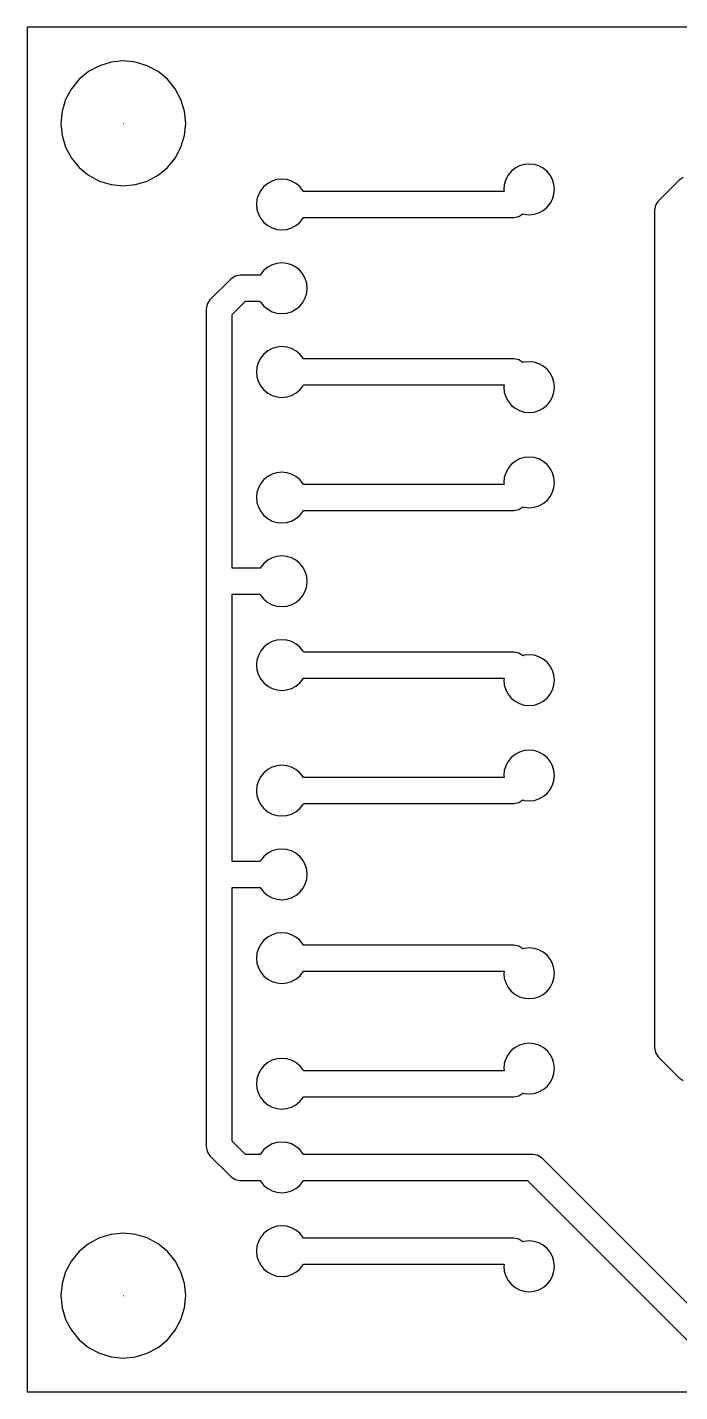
# Model space of a CAD drawing. Extents: x 2 to 116, y 2 to 85.
# Drawn here: x 1.8 to 41.4, y 1.8 to 84.6 of the extents above; entities that cross this region are included whole.
import ezdxf

# ---------------------------------------------------------------- set-up
doc = ezdxf.new("R2010")
doc.units = 0
doc.header["$LTSCALE"] = 0.000394
doc.header["$PDMODE"] = 35
doc.header["$PDSIZE"] = 0.000315
doc.layers.add('PLAN_1', color=7, linetype='CONTINUOUS')

msp = doc.modelspace()

# ---------------------------------------------------------------- linework, layer by layer
at = {"layer": 'PLAN_1', "color": 7}
for p, q in [((116.319992, 84.569992), (1.790001, 84.569992)), ((1.790001, 84.569992), (1.790001, 1.79)), ((6.170242, 82.240021), (5.515282, 81.889938)), ((6.88092, 82.455605), (6.170242, 82.240021)), ((7.620003, 82.528397), (6.88092, 82.455605)), ((8.359085, 82.455605), (7.620003, 82.528397)), ((9.069763, 82.240021), (8.359085, 82.455605)), ((9.724724, 81.889938), (9.069763, 82.240021)), ((4.9412, 81.4188), (4.470062, 80.844719)), ((5.515282, 81.889938), (4.9412, 81.4188)), ((10.298805, 81.4188), (9.724724, 81.889938)), ((10.769943, 80.844719), (10.298805, 81.4188)), ((4.470062, 80.844719), (4.11998, 80.189758)), ((11.120026, 80.189758), (10.769943, 80.844719)), ((3.904396, 79.47908), (3.831604, 78.739998)), ((4.11998, 80.189758), (3.904396, 79.47908)), ((11.335609, 79.47908), (11.120026, 80.189758)), ((11.408401, 78.739998), (11.335609, 79.47908)), ((3.831604, 78.739998), (3.904396, 78.000916)), ((11.335609, 78.000916), (11.408401, 78.739998)), ((3.904396, 78.000916), (4.11998, 77.290237)), ((11.120026, 77.290237), (11.335609, 78.000916)), ((4.11998, 77.290237), (4.470062, 76.635277)), ((10.769943, 76.635277), (11.120026, 77.290237)), ((4.470062, 76.635277), (4.9412, 76.061195)), ((10.298805, 76.061195), (10.769943, 76.635277)), ((31.661659, 76.158249), (31.395691, 76.016083)), ((31.950256, 76.245789), (31.661659, 76.158249)), ((32.250381, 76.275352), (31.950256, 76.245789)), ((32.550507, 76.245789), (32.250381, 76.275352)), ((32.839104, 76.158249), (32.550507, 76.245789)), ((33.105072, 76.016083), (32.839104, 76.158249)), ((4.9412, 76.061195), (5.515282, 75.590057)), ((5.515282, 75.590057), (6.170242, 75.239975)), ((9.069763, 75.239975), (9.724724, 75.590057)), ((9.724724, 75.590057), (10.298805, 76.061195)), ((17.241524, 75.355873), (16.941399, 75.326309)), ((17.541649, 75.326309), (17.241524, 75.355873)), ((30.971252, 75.591644), (30.829086, 75.325676)), ((31.162567, 75.824768), (30.971252, 75.591644)), ((31.395691, 76.016083), (31.162567, 75.824768)), ((33.338196, 75.824768), (33.105072, 76.016083)), ((33.52951, 75.591644), (33.338196, 75.824768)), ((33.671677, 75.325676), (33.52951, 75.591644)), ((41.608292, 75.46534), (41.352516, 75.294434)), ((6.170242, 75.239975), (6.88092, 75.024391)), ((6.88092, 75.024391), (7.620003, 74.951599)), ((7.620003, 74.951599), (8.359085, 75.024391)), ((8.359085, 75.024391), (9.069763, 75.239975)), ((15.962395, 74.672165), (15.820229, 74.406197)), ((16.153709, 74.905289), (15.962395, 74.672165)), ((16.386833, 75.096603), (16.153709, 74.905289)), ((16.652802, 75.23877), (16.386833, 75.096603)), ((16.941399, 75.326309), (16.652802, 75.23877)), ((17.830246, 75.23877), (17.541649, 75.326309)), ((18.096214, 75.096603), (17.830246, 75.23877)), ((18.329338, 74.905289), (18.096214, 75.096603)), ((18.520653, 74.672165), (18.329338, 74.905289)), ((18.556084, 74.605873), (18.520653, 74.672165)), ((30.724892, 74.605873), (18.556084, 74.605873)), ((30.741547, 75.037079), (30.711983, 74.736954)), ((30.711983, 74.736954), (30.724892, 74.605873)), ((30.829086, 75.325676), (30.741547, 75.037079)), ((33.759216, 75.037079), (33.671677, 75.325676)), ((33.78878, 74.736954), (33.759216, 75.037079)), ((33.759216, 74.436829), (33.78878, 74.736954)), ((41.352516, 75.294434), (40.08252, 74.024437)), ((15.732689, 74.117599), (15.703125, 73.817474)), ((15.703125, 73.817474), (15.732689, 73.517349)), ((15.820229, 74.406197), (15.732689, 74.117599)), ((33.338196, 73.649139), (33.52951, 73.882263)), ((33.52951, 73.882263), (33.671677, 74.148232)), ((33.671677, 74.148232), (33.759216, 74.436829)), ((39.911613, 73.768661), (39.851601, 73.466957)), ((40.08252, 74.024437), (39.911613, 73.768661)), ((15.732689, 73.517349), (15.820229, 73.228752)), ((15.820229, 73.228752), (15.962395, 72.962784)), ((15.962395, 72.962784), (16.153709, 72.72966)), ((18.329338, 72.72966), (18.520653, 72.962784)), ((18.520653, 72.962784), (18.556084, 73.029076)), ((18.556084, 73.029076), (31.330902, 73.029076)), ((31.330902, 73.029076), (31.632607, 73.089088)), ((31.632607, 73.089088), (31.874893, 73.250977)), ((31.874893, 73.250977), (31.950256, 73.228119)), ((31.950256, 73.228119), (32.250381, 73.198555)), ((32.250381, 73.198555), (32.550507, 73.228119)), ((32.550507, 73.228119), (32.839104, 73.315659)), ((32.839104, 73.315659), (33.105072, 73.457825)), ((33.105072, 73.457825), (33.338196, 73.649139)), ((39.851601, 73.466957), (39.851601, 56.956955)), ((16.153709, 72.72966), (16.386833, 72.538345)), ((16.386833, 72.538345), (16.652802, 72.396179)), ((16.652802, 72.396179), (16.941399, 72.30864)), ((16.941399, 72.30864), (17.241524, 72.279076)), ((17.241524, 72.279076), (17.541649, 72.30864)), ((17.541649, 72.30864), (17.830246, 72.396179)), ((17.830246, 72.396179), (18.096214, 72.538345)), ((18.096214, 72.538345), (18.329338, 72.72966)), ((15.962395, 69.592163), (15.926964, 69.525871)), ((16.153709, 69.825287), (15.962395, 69.592163)), ((16.386833, 70.016602), (16.153709, 69.825287)), ((16.652802, 70.158768), (16.386833, 70.016602)), ((16.941399, 70.246307), (16.652802, 70.158768)), ((17.241524, 70.275871), (16.941399, 70.246307)), ((17.541649, 70.246307), (17.241524, 70.275871)), ((17.830246, 70.158768), (17.541649, 70.246307)), ((18.096214, 70.016602), (17.830246, 70.158768)), ((18.329338, 69.825287), (18.096214, 70.016602)), ((18.520653, 69.592163), (18.329338, 69.825287)), ((18.662819, 69.326195), (18.520653, 69.592163)), ((14.144043, 69.294952), (12.874039, 68.024956)), ((14.399818, 69.465858), (14.144043, 69.294952)), ((14.701523, 69.525871), (14.399818, 69.465858)), ((15.926964, 69.525871), (14.701523, 69.525871)), ((18.750359, 69.037598), (18.662819, 69.326195)), ((18.779922, 68.737473), (18.750359, 69.037598)), ((18.750359, 68.437347), (18.779922, 68.737473)), ((12.874039, 68.024956), (12.703133, 67.769188)), ((14.219917, 67.140915), (15.028084, 67.949074)), ((15.028084, 67.949074), (15.926964, 67.949074)), ((15.926964, 67.949074), (15.962395, 67.882782)), ((15.962395, 67.882782), (16.153709, 67.649658)), ((18.329338, 67.649658), (18.520653, 67.882782)), ((18.520653, 67.882782), (18.662819, 68.14875)), ((18.662819, 68.14875), (18.750359, 68.437347)), ((12.703133, 67.769188), (12.64312, 67.467476)), ((12.64312, 67.467476), (12.64312, 50.957478)), ((14.219917, 51.745876), (14.219917, 67.140915)), ((16.153709, 67.649658), (16.386833, 67.458344)), ((16.386833, 67.458344), (16.652802, 67.316177)), ((16.652802, 67.316177), (16.941399, 67.228638)), ((16.941399, 67.228638), (17.241524, 67.199074)), ((17.241524, 67.199074), (17.541649, 67.228638)), ((17.541649, 67.228638), (17.830246, 67.316177)), ((17.830246, 67.316177), (18.096214, 67.458344)), ((18.096214, 67.458344), (18.329338, 67.649658)), ((16.153709, 64.745285), (15.962395, 64.512161)), ((16.386833, 64.936607), (16.153709, 64.745285)), ((16.652802, 65.078766), (16.386833, 64.936607)), ((16.941399, 65.166313), (16.652802, 65.078766)), ((17.241524, 65.195869), (16.941399, 65.166313)), ((17.541649, 65.166313), (17.241524, 65.195869)), ((17.830246, 65.078766), (17.541649, 65.166313)), ((18.096214, 64.936607), (17.830246, 65.078766)), ((18.329338, 64.745285), (18.096214, 64.936607)), ((18.520653, 64.512161), (18.329338, 64.745285)), ((15.732689, 63.9576), (15.703125, 63.657475)), ((15.820229, 64.246193), (15.732689, 63.9576)), ((15.962395, 64.512161), (15.820229, 64.246193)), ((18.556084, 64.445869), (18.520653, 64.512161)), ((31.330902, 64.445869), (18.556084, 64.445869)), ((31.632607, 64.385857), (31.330902, 64.445869)), ((31.874893, 64.223969), (31.632607, 64.385857)), ((31.950256, 64.246834), (31.874893, 64.223969)), ((32.250381, 64.27639), (31.950256, 64.246834)), ((32.550507, 64.246834), (32.250381, 64.27639)), ((32.839104, 64.159286), (32.550507, 64.246834)), ((33.105072, 64.017128), (32.839104, 64.159286)), ((33.338196, 63.825806), (33.105072, 64.017128)), ((33.52951, 63.592682), (33.338196, 63.825806)), ((15.703125, 63.657475), (15.732689, 63.357349)), ((15.732689, 63.357349), (15.820229, 63.068756)), ((15.820229, 63.068756), (15.962395, 62.802788)), ((33.671677, 63.326714), (33.52951, 63.592682)), ((33.759216, 63.03812), (33.671677, 63.326714)), ((33.78878, 62.737995), (33.759216, 63.03812)), ((15.962395, 62.802788), (16.153709, 62.569664)), ((16.153709, 62.569664), (16.386833, 62.378345)), ((16.386833, 62.378345), (16.652802, 62.236179)), ((16.652802, 62.236179), (16.941399, 62.148636)), ((16.941399, 62.148636), (17.241524, 62.119076)), ((17.241524, 62.119076), (17.541649, 62.148636)), ((17.541649, 62.148636), (17.830246, 62.236179)), ((17.830246, 62.236179), (18.096214, 62.378345)), ((18.096214, 62.378345), (18.329338, 62.569664)), ((18.329338, 62.569664), (18.520653, 62.802788)), ((18.520653, 62.802788), (18.556084, 62.869076)), ((18.556084, 62.869076), (30.724892, 62.869076)), ((30.724892, 62.869076), (30.711983, 62.737995)), ((30.711983, 62.737995), (30.741547, 62.43787)), ((30.741547, 62.43787), (30.829086, 62.149277)), ((30.829086, 62.149277), (30.971252, 61.883308)), ((33.52951, 61.883308), (33.671677, 62.149277)), ((33.671677, 62.149277), (33.759216, 62.43787)), ((33.759216, 62.43787), (33.78878, 62.737995)), ((30.971252, 61.883308), (31.162567, 61.650185)), ((31.162567, 61.650185), (31.395691, 61.458866)), ((31.395691, 61.458866), (31.661659, 61.3167)), ((31.661659, 61.3167), (31.950256, 61.229156)), ((32.550507, 61.229156), (32.839104, 61.3167)), ((32.839104, 61.3167), (33.105072, 61.458866)), ((33.105072, 61.458866), (33.338196, 61.650185)), ((33.338196, 61.650185), (33.52951, 61.883308)), ((31.950256, 61.229156), (32.250381, 61.199596)), ((32.250381, 61.199596), (32.550507, 61.229156)), ((31.162567, 58.044765), (30.971252, 57.811642)), ((31.395691, 58.236084), (31.162567, 58.044765)), ((31.661659, 58.37825), (31.395691, 58.236084)), ((31.950256, 58.465794), (31.661659, 58.37825)), ((32.250381, 58.495354), (31.950256, 58.465794)), ((32.550507, 58.465794), (32.250381, 58.495354)), ((32.839104, 58.37825), (32.550507, 58.465794)), ((33.105072, 58.236084), (32.839104, 58.37825)), ((33.338196, 58.044765), (33.105072, 58.236084)), ((33.52951, 57.811642), (33.338196, 58.044765)), ((16.153709, 57.125286), (15.962395, 56.892162)), ((16.386833, 57.316605), (16.153709, 57.125286)), ((16.652802, 57.458771), (16.386833, 57.316605)), ((16.941399, 57.546314), (16.652802, 57.458771)), ((17.241524, 57.575874), (16.941399, 57.546314)), ((17.541649, 57.546314), (17.241524, 57.575874)), ((17.830246, 57.458771), (17.541649, 57.546314)), ((18.096214, 57.316605), (17.830246, 57.458771)), ((18.329338, 57.125286), (18.096214, 57.316605)), ((18.520653, 56.892162), (18.329338, 57.125286)), ((30.741547, 57.25708), (30.711983, 56.956955)), ((30.829086, 57.545673), (30.741547, 57.25708)), ((30.971252, 57.811642), (30.829086, 57.545673)), ((33.671677, 57.545673), (33.52951, 57.811642)), ((33.759216, 57.25708), (33.671677, 57.545673)), ((33.78878, 56.956955), (33.759216, 57.25708)), ((15.732689, 56.337601), (15.703125, 56.037476)), ((15.820229, 56.626194), (15.732689, 56.337601)), ((15.962395, 56.892162), (15.820229, 56.626194)), ((18.556084, 56.825874), (18.520653, 56.892162)), ((30.724892, 56.825874), (18.556084, 56.825874)), ((30.711983, 56.956955), (30.724892, 56.825874)), ((33.52951, 56.102268), (33.671677, 56.368237)), ((33.671677, 56.368237), (33.759216, 56.65683)), ((33.759216, 56.65683), (33.78878, 56.956955)), ((39.851601, 56.956955), (39.851601, 56.649616)), ((39.851601, 56.649616), (39.851601, 40.622219)), ((15.703125, 56.037476), (15.732689, 55.73735)), ((15.732689, 55.73735), (15.820229, 55.448757)), ((31.632607, 55.30909), (31.874886, 55.470978)), ((31.874886, 55.470978), (31.950256, 55.448116)), ((32.550507, 55.448116), (32.839104, 55.53566)), ((32.839104, 55.53566), (33.105072, 55.677826)), ((33.105072, 55.677826), (33.338196, 55.869144)), ((33.338196, 55.869144), (33.52951, 56.102268)), ((15.820229, 55.448757), (15.962395, 55.182789)), ((15.962395, 55.182789), (16.153709, 54.949665)), ((16.153709, 54.949665), (16.386833, 54.758347)), ((16.386833, 54.758347), (16.652802, 54.61618)), ((17.830246, 54.61618), (18.096214, 54.758347)), ((18.096214, 54.758347), (18.329338, 54.949665)), ((18.329338, 54.949665), (18.520653, 55.182789)), ((18.520653, 55.182789), (18.556084, 55.249077)), ((18.556084, 55.249077), (31.330902, 55.249077)), ((31.330902, 55.249077), (31.632607, 55.30909)), ((31.950256, 55.448116), (32.250381, 55.418556)), ((32.250381, 55.418556), (32.550507, 55.448116)), ((16.652802, 54.61618), (16.941399, 54.528637)), ((16.941399, 54.528637), (17.241524, 54.499077)), ((17.241524, 54.499077), (17.541649, 54.528637)), ((17.541649, 54.528637), (17.830246, 54.61618)), ((16.386833, 52.236607), (16.153709, 52.045288)), ((16.652802, 52.378773), (16.386833, 52.236607)), ((16.941399, 52.466316), (16.652802, 52.378773)), ((17.241524, 52.495876), (16.941399, 52.466316)), ((17.541649, 52.466316), (17.241524, 52.495876)), ((17.830246, 52.378773), (17.541649, 52.466316)), ((18.096214, 52.236607), (17.830246, 52.378773)), ((18.329338, 52.045288), (18.096214, 52.236607)), ((15.926964, 51.745876), (14.219917, 51.745876)), ((15.962395, 51.812164), (15.926964, 51.745876)), ((16.153709, 52.045288), (15.962395, 51.812164)), ((18.520653, 51.812164), (18.329338, 52.045288)), ((18.662819, 51.546196), (18.520653, 51.812164)), ((18.750359, 51.257603), (18.662819, 51.546196)), ((12.64312, 50.957478), (12.64312, 33.131756)), ((18.662819, 50.368759), (18.750359, 50.657352)), ((18.779922, 50.957478), (18.750359, 51.257603)), ((18.750359, 50.657352), (18.779922, 50.957478)), ((14.219917, 33.965878), (14.219917, 50.169079)), ((14.219917, 50.169079), (15.926964, 50.169079)), ((15.926964, 50.169079), (15.962395, 50.102791)), ((15.962395, 50.102791), (16.153709, 49.869667)), ((16.153709, 49.869667), (16.386833, 49.678349)), ((16.386833, 49.678349), (16.652802, 49.536182)), ((17.830246, 49.536182), (18.096214, 49.678349)), ((18.096214, 49.678349), (18.329338, 49.869667)), ((18.329338, 49.869667), (18.520653, 50.102791)), ((18.520653, 50.102791), (18.662819, 50.368759)), ((16.652802, 49.536182), (16.941399, 49.448639)), ((16.941399, 49.448639), (17.241524, 49.419079)), ((17.241524, 49.419079), (17.541649, 49.448639)), ((17.541649, 49.448639), (17.830246, 49.536182)), ((16.652802, 47.298771), (16.386833, 47.156605)), ((16.941399, 47.386314), (16.652802, 47.298771)), ((17.241524, 47.415874), (16.941399, 47.386314)), ((17.541649, 47.386314), (17.241524, 47.415874)), ((17.830246, 47.298771), (17.541649, 47.386314)), ((18.096214, 47.156605), (17.830246, 47.298771)), ((15.820229, 46.466194), (15.732689, 46.177601)), ((15.962395, 46.732162), (15.820229, 46.466194)), ((16.153709, 46.965286), (15.962395, 46.732162)), ((16.386833, 47.156605), (16.153709, 46.965286)), ((18.329338, 46.965286), (18.096214, 47.156605)), ((18.520653, 46.732162), (18.329338, 46.965286)), ((18.556084, 46.665874), (18.520653, 46.732162)), ((31.330902, 46.665874), (18.556084, 46.665874)), ((31.632607, 46.605862), (31.330902, 46.665874)), ((31.874886, 46.443974), (31.632607, 46.605862)), ((31.950256, 46.466835), (31.874886, 46.443974)), ((32.250381, 46.496395), (31.950256, 46.466835)), ((32.550507, 46.466835), (32.250381, 46.496395)), ((32.839104, 46.379292), (32.550507, 46.466835)), ((33.105072, 46.237125), (32.839104, 46.379292)), ((15.732689, 46.177601), (15.703125, 45.877476)), ((15.703125, 45.877476), (15.732689, 45.577351)), ((15.732689, 45.577351), (15.820229, 45.288757)), ((33.338196, 46.045807), (33.105072, 46.237125)), ((33.52951, 45.812683), (33.338196, 46.045807)), ((33.671677, 45.546715), (33.52951, 45.812683)), ((33.759216, 45.258121), (33.671677, 45.546715)), ((15.820229, 45.288757), (15.962395, 45.022789)), ((15.962395, 45.022789), (16.153709, 44.789665)), ((16.153709, 44.789665), (16.386833, 44.598347)), ((18.096214, 44.598347), (18.329338, 44.789665)), ((18.329338, 44.789665), (18.520653, 45.022789)), ((18.520653, 45.022789), (18.556084, 45.089077)), ((18.556084, 45.089077), (30.724892, 45.089077)), ((30.724892, 45.089077), (30.711983, 44.957996)), ((30.711983, 44.957996), (30.741547, 44.657871)), ((33.78878, 44.957996), (33.759216, 45.258121)), ((33.759216, 44.657871), (33.78878, 44.957996)), ((16.386833, 44.598347), (16.652802, 44.456181)), ((16.652802, 44.456181), (16.941399, 44.368637)), ((16.941399, 44.368637), (17.241524, 44.339077)), ((17.241524, 44.339077), (17.541649, 44.368637)), ((17.541649, 44.368637), (17.830246, 44.456181)), ((17.830246, 44.456181), (18.096214, 44.598347)), ((30.741547, 44.657871), (30.829086, 44.369278)), ((30.829086, 44.369278), (30.971252, 44.10331)), ((30.971252, 44.10331), (31.162567, 43.870186)), ((33.338196, 43.870186), (33.52951, 44.10331)), ((33.52951, 44.10331), (33.671677, 44.369278)), ((33.671677, 44.369278), (33.759216, 44.657871)), ((31.162567, 43.870186), (31.395691, 43.678867)), ((31.395691, 43.678867), (31.661659, 43.536701)), ((31.661659, 43.536701), (31.950256, 43.449158)), ((31.950256, 43.449158), (32.250381, 43.419598)), ((32.250381, 43.419598), (32.550507, 43.449158)), ((32.550507, 43.449158), (32.839104, 43.536701)), ((32.839104, 43.536701), (33.105072, 43.678867)), ((33.105072, 43.678867), (33.338196, 43.870186)), ((31.661659, 40.598251), (31.395691, 40.456085)), ((31.950256, 40.685795), (31.661659, 40.598251)), ((32.250381, 40.715355), (31.950256, 40.685795)), ((32.550507, 40.685795), (32.250381, 40.715355)), ((32.839104, 40.598251), (32.550507, 40.685795)), ((33.105072, 40.456085), (32.839104, 40.598251)), ((39.851601, 40.622219), (39.851601, 39.352219)), ((16.941399, 39.766315), (16.652802, 39.678772)), ((17.241524, 39.795876), (16.941399, 39.766315)), ((17.541649, 39.766315), (17.241524, 39.795876)), ((17.830246, 39.678772), (17.541649, 39.766315)), ((30.829086, 39.765675), (30.741547, 39.477081)), ((30.971252, 40.031643), (30.829086, 39.765675)), ((31.162567, 40.264767), (30.971252, 40.031643)), ((31.395691, 40.456085), (31.162567, 40.264767)), ((33.338196, 40.264767), (33.105072, 40.456085)), ((33.52951, 40.031643), (33.338196, 40.264767)), ((33.671677, 39.765675), (33.52951, 40.031643)), ((33.759216, 39.477081), (33.671677, 39.765675)), ((15.962395, 39.112164), (15.820229, 38.846195)), ((16.153709, 39.345287), (15.962395, 39.112164)), ((16.386833, 39.536606), (16.153709, 39.345287)), ((16.652802, 39.678772), (16.386833, 39.536606)), ((18.096214, 39.536606), (17.830246, 39.678772)), ((18.329338, 39.345287), (18.096214, 39.536606)), ((18.520653, 39.112164), (18.329338, 39.345287)), ((18.556084, 39.045876), (18.520653, 39.112164)), ((30.724892, 39.045876), (18.556084, 39.045876)), ((30.741547, 39.477081), (30.711983, 39.176956)), ((30.711983, 39.176956), (30.724892, 39.045876)), ((33.78878, 39.176956), (33.759216, 39.477081)), ((33.759216, 38.876831), (33.78878, 39.176956)), ((39.851601, 39.352219), (39.851601, 22.666958)), ((15.732689, 38.557602), (15.703125, 38.257477)), ((15.703125, 38.257477), (15.732689, 37.957352)), ((15.820229, 38.846195), (15.732689, 38.557602)), ((33.105072, 37.897827), (33.338196, 38.089146)), ((33.338196, 38.089146), (33.52951, 38.322269)), ((33.52951, 38.322269), (33.671677, 38.588238)), ((33.671677, 38.588238), (33.759216, 38.876831)), ((15.732689, 37.957352), (15.820229, 37.668758)), ((15.820229, 37.668758), (15.962395, 37.40279)), ((15.962395, 37.40279), (16.153709, 37.169666)), ((18.329338, 37.169666), (18.520653, 37.40279)), ((18.520653, 37.40279), (18.556084, 37.469078)), ((18.556084, 37.469078), (31.330902, 37.469078)), ((31.330902, 37.469078), (31.632607, 37.529091)), ((31.632607, 37.529091), (31.874886, 37.690979)), ((31.874886, 37.690979), (31.950256, 37.668118)), ((31.950256, 37.668118), (32.250381, 37.638557)), ((32.250381, 37.638557), (32.550507, 37.668118)), ((32.550507, 37.668118), (32.839104, 37.755661)), ((32.839104, 37.755661), (33.105072, 37.897827)), ((16.153709, 37.169666), (16.386833, 36.978348)), ((16.386833, 36.978348), (16.652802, 36.836182)), ((16.652802, 36.836182), (16.941399, 36.748638)), ((16.941399, 36.748638), (17.241524, 36.719078)), ((17.241524, 36.719078), (17.541649, 36.748638)), ((17.541649, 36.748638), (17.830246, 36.836182)), ((17.830246, 36.836182), (18.096214, 36.978348)), ((18.096214, 36.978348), (18.329338, 37.169666)), ((15.926964, 33.965878), (14.219917, 33.965878)), ((15.962395, 34.032166), (15.926964, 33.965878)), ((16.153709, 34.265289), (15.962395, 34.032166)), ((16.386833, 34.456608), (16.153709, 34.265289)), ((16.652802, 34.598774), (16.386833, 34.456608)), ((16.941399, 34.686317), (16.652802, 34.598774)), ((17.241524, 34.715878), (16.941399, 34.686317)), ((17.541649, 34.686317), (17.241524, 34.715878)), ((17.830246, 34.598774), (17.541649, 34.686317)), ((18.096214, 34.456608), (17.830246, 34.598774)), ((18.329338, 34.265289), (18.096214, 34.456608)), ((18.520653, 34.032166), (18.329338, 34.265289)), ((18.662819, 33.766197), (18.520653, 34.032166)), ((12.64312, 33.131756), (12.64312, 32.052258)), ((18.750359, 33.477604), (18.662819, 33.766197)), ((18.779922, 33.177479), (18.750359, 33.477604)), ((18.750359, 32.877354), (18.779922, 33.177479)), ((14.219917, 32.052258), (14.219917, 32.38908)), ((14.219917, 32.38908), (15.926964, 32.38908)), ((15.926964, 32.38908), (15.962395, 32.322792)), ((15.962395, 32.322792), (16.153709, 32.089668)), ((18.329338, 32.089668), (18.520653, 32.322792)), ((18.520653, 32.322792), (18.662819, 32.58876)), ((18.662819, 32.58876), (18.750359, 32.877354)), ((12.64312, 32.052258), (12.64312, 16.667479)), ((14.219917, 16.994043), (14.219917, 32.052258)), ((16.153709, 32.089668), (16.386833, 31.898348)), ((16.386833, 31.898348), (16.652802, 31.756186)), ((16.652802, 31.756186), (16.941399, 31.668642)), ((16.941399, 31.668642), (17.241524, 31.639082)), ((17.241524, 31.639082), (17.541649, 31.668642)), ((17.541649, 31.668642), (17.830246, 31.756186)), ((17.830246, 31.756186), (18.096214, 31.898348)), ((18.096214, 31.898348), (18.329338, 32.089668)), ((16.153709, 29.185287), (15.962395, 28.952166)), ((16.386833, 29.376608), (16.153709, 29.185287)), ((16.652802, 29.51877), (16.386833, 29.376608)), ((16.941399, 29.606314), (16.652802, 29.51877)), ((17.241524, 29.635874), (16.941399, 29.606314)), ((17.541649, 29.606314), (17.241524, 29.635874)), ((17.830246, 29.51877), (17.541649, 29.606314)), ((18.096214, 29.376608), (17.830246, 29.51877)), ((18.329338, 29.185287), (18.096214, 29.376608)), ((18.520653, 28.952166), (18.329338, 29.185287)), ((15.732689, 28.397604), (15.703125, 28.097477)), ((15.820229, 28.686195), (15.732689, 28.397604)), ((15.962395, 28.952166), (15.820229, 28.686195)), ((18.556084, 28.885874), (18.520653, 28.952166)), ((31.330902, 28.885874), (18.556084, 28.885874)), ((31.632607, 28.825861), (31.330902, 28.885874)), ((31.874893, 28.663973), (31.632607, 28.825861)), ((31.950256, 28.686834), (31.874893, 28.663973)), ((32.250381, 28.716394), (31.950256, 28.686834)), ((32.550507, 28.686834), (32.250381, 28.716394)), ((32.839104, 28.599291), (32.550507, 28.686834)), ((33.105072, 28.457129), (32.839104, 28.599291)), ((33.338196, 28.265808), (33.105072, 28.457129)), ((33.52951, 28.032686), (33.338196, 28.265808)), ((15.703125, 28.097477), (15.732689, 27.79735)), ((15.732689, 27.79735), (15.820229, 27.508759)), ((15.820229, 27.508759), (15.962395, 27.242788)), ((33.671677, 27.766716), (33.52951, 28.032686)), ((33.759216, 27.478125), (33.671677, 27.766716)), ((33.78878, 27.177998), (33.759216, 27.478125)), ((15.962395, 27.242788), (16.153709, 27.009666)), ((16.153709, 27.009666), (16.386833, 26.818346)), ((16.386833, 26.818346), (16.652802, 26.676184)), ((16.652802, 26.676184), (16.941399, 26.58864)), ((16.941399, 26.58864), (17.241524, 26.55908)), ((17.241524, 26.55908), (17.541649, 26.58864)), ((17.541649, 26.58864), (17.830246, 26.676184)), ((17.830246, 26.676184), (18.096214, 26.818346)), ((18.096214, 26.818346), (18.329338, 27.009666)), ((18.329338, 27.009666), (18.520653, 27.242788)), ((18.520653, 27.242788), (18.556084, 27.30908)), ((18.556084, 27.30908), (30.724892, 27.30908)), ((30.724892, 27.30908), (30.711983, 27.177998)), ((30.711983, 27.177998), (30.741547, 26.877871)), ((30.741547, 26.877871), (30.829086, 26.589279)), ((30.829086, 26.589279), (30.971252, 26.323309)), ((33.52951, 26.323309), (33.671677, 26.589279)), ((33.671677, 26.589279), (33.759216, 26.877871)), ((33.759216, 26.877871), (33.78878, 27.177998)), ((30.971252, 26.323309), (31.162567, 26.090187)), ((31.162567, 26.090187), (31.395691, 25.898867)), ((31.395691, 25.898867), (31.661659, 25.756704)), ((31.661659, 25.756704), (31.950256, 25.669161)), ((31.950256, 25.669161), (32.250381, 25.639601)), ((32.250381, 25.639601), (32.550507, 25.669161)), ((32.550507, 25.669161), (32.839104, 25.756704)), ((32.839104, 25.756704), (33.105072, 25.898867)), ((33.105072, 25.898867), (33.338196, 26.090187)), ((33.338196, 26.090187), (33.52951, 26.323309)), ((31.162567, 22.484768), (30.971252, 22.251646)), ((31.395691, 22.676088), (31.162567, 22.484768)), ((31.661659, 22.818251), (31.395691, 22.676088)), ((31.950256, 22.905794), (31.661659, 22.818251)), ((32.250381, 22.935354), (31.950256, 22.905794)), ((32.550507, 22.905794), (32.250381, 22.935354)), ((32.839104, 22.818251), (32.550507, 22.905794)), ((33.105072, 22.676088), (32.839104, 22.818251)), ((33.338196, 22.484768), (33.105072, 22.676088)), ((33.52951, 22.251646), (33.338196, 22.484768)), ((39.851601, 22.666958), (39.912308, 22.364214)), ((39.912308, 22.364214), (40.08252, 22.109478)), ((16.153709, 21.565289), (15.962395, 21.332167)), ((16.386833, 21.756609), (16.153709, 21.565289)), ((16.652802, 21.898771), (16.386833, 21.756609)), ((16.941399, 21.986315), (16.652802, 21.898771)), ((17.241524, 22.015875), (16.941399, 21.986315)), ((17.541649, 21.986315), (17.241524, 22.015875)), ((17.830246, 21.898771), (17.541649, 21.986315)), ((18.096214, 21.756609), (17.830246, 21.898771)), ((18.329338, 21.565289), (18.096214, 21.756609)), ((18.520653, 21.332167), (18.329338, 21.565289)), ((30.741547, 21.697084), (30.711983, 21.396957)), ((30.829086, 21.985676), (30.741547, 21.697084)), ((30.971252, 22.251646), (30.829086, 21.985676)), ((33.671677, 21.985676), (33.52951, 22.251646)), ((33.759216, 21.697084), (33.671677, 21.985676)), ((33.78878, 21.396957), (33.759216, 21.697084)), ((40.08252, 22.109478), (41.352516, 20.839478)), ((15.732689, 20.777605), (15.703125, 20.477478)), ((15.820229, 21.066196), (15.732689, 20.777605)), ((15.962395, 21.332167), (15.820229, 21.066196)), ((18.556084, 21.265875), (18.520653, 21.332167)), ((30.724892, 21.265875), (18.556084, 21.265875)), ((30.711983, 21.396957), (30.724892, 21.265875)), ((33.52951, 20.542269), (33.671677, 20.808239)), ((33.671677, 20.808239), (33.759216, 21.09683)), ((33.759216, 21.09683), (33.78878, 21.396957)), ((41.352516, 20.839478), (41.608292, 20.668573)), ((15.703125, 20.477478), (15.732689, 20.177351)), ((15.732689, 20.177351), (15.820229, 19.88876)), ((15.820229, 19.88876), (15.962395, 19.622789)), ((31.632607, 19.749094), (31.874893, 19.910982)), ((31.874893, 19.910982), (31.950256, 19.888121)), ((31.950256, 19.888121), (32.250381, 19.858561)), ((32.250381, 19.858561), (32.550507, 19.888121)), ((32.550507, 19.888121), (32.839104, 19.975664)), ((32.839104, 19.975664), (33.105072, 20.117826)), ((33.105072, 20.117826), (33.338196, 20.309147)), ((33.338196, 20.309147), (33.52951, 20.542269)), ((15.962395, 19.622789), (16.153709, 19.389668)), ((16.153709, 19.389668), (16.386833, 19.198347)), ((16.386833, 19.198347), (16.652802, 19.056185)), ((16.652802, 19.056185), (16.941399, 18.968641)), ((17.541649, 18.968641), (17.830246, 19.056185)), ((17.830246, 19.056185), (18.096214, 19.198347)), ((18.096214, 19.198347), (18.329338, 19.389668)), ((18.329338, 19.389668), (18.520653, 19.622789)), ((18.520653, 19.622789), (18.556084, 19.689081)), ((18.556084, 19.689081), (31.330902, 19.689081)), ((31.330902, 19.689081), (31.632607, 19.749094)), ((16.941399, 18.968641), (17.241524, 18.939081)), ((17.241524, 18.939081), (17.541649, 18.968641)), ((12.64312, 16.667479), (12.703133, 16.365772)), ((15.028084, 16.185877), (14.219917, 16.994043)), ((16.386833, 16.676609), (16.153709, 16.485291)), ((16.652802, 16.818773), (16.386833, 16.676609)), ((16.941399, 16.906317), (16.652802, 16.818773)), ((17.241524, 16.935877), (16.941399, 16.906317)), ((17.541649, 16.906317), (17.241524, 16.935877)), ((17.830246, 16.818773), (17.541649, 16.906317)), ((18.096214, 16.676609), (17.830246, 16.818773)), ((18.329338, 16.485291), (18.096214, 16.676609)), ((12.703133, 16.365772), (12.874039, 16.109997)), ((12.874039, 16.109997), (14.144043, 14.839996)), ((15.926964, 16.185877), (15.028084, 16.185877)), ((15.962395, 16.252167), (15.926964, 16.185877)), ((16.153709, 16.485291), (15.962395, 16.252167)), ((18.520653, 16.252167), (18.329338, 16.485291)), ((18.556084, 16.185877), (18.520653, 16.252167)), ((32.481522, 16.185877), (18.556084, 16.185877)), ((32.783226, 16.125864), (32.481522, 16.185877)), ((33.039001, 15.95496), (32.783226, 16.125864)), ((42.968079, 6.025877), (33.039001, 15.95496)), ((14.144043, 14.839996), (14.399818, 14.669095)), ((14.399818, 14.669095), (14.701523, 14.609081)), ((14.701523, 14.609081), (15.926964, 14.609081)), ((15.926964, 14.609081), (15.962395, 14.542791)), ((15.962395, 14.542791), (16.153709, 14.309668)), ((16.153709, 14.309668), (16.386833, 14.118348)), ((16.386833, 14.118348), (16.652802, 13.976185)), ((17.830246, 13.976185), (18.096214, 14.118348)), ((18.096214, 14.118348), (18.329338, 14.309668)), ((18.329338, 14.309668), (18.520653, 14.542791)), ((18.520653, 14.542791), (18.556084, 14.609081)), ((18.556084, 14.609081), (32.154961, 14.609081)), ((32.154961, 14.609081), (42.084038, 4.679998)), ((16.652802, 13.976185), (16.941399, 13.888641)), ((16.941399, 13.888641), (17.241524, 13.859081)), ((17.241524, 13.859081), (17.541649, 13.888641)), ((17.541649, 13.888641), (17.830246, 13.976185)), ((16.386833, 11.59661), (16.153709, 11.405291)), ((16.652802, 11.738773), (16.386833, 11.59661)), ((16.941399, 11.826317), (16.652802, 11.738773)), ((17.241524, 11.855877), (16.941399, 11.826317)), ((17.541649, 11.826317), (17.241524, 11.855877)), ((17.830246, 11.738773), (17.541649, 11.826317)), ((18.096214, 11.59661), (17.830246, 11.738773)), ((18.329338, 11.405291), (18.096214, 11.59661)), ((5.515282, 10.769937), (4.9412, 10.298801)), ((6.170242, 11.120023), (5.515282, 10.769937)), ((6.88092, 11.335604), (6.170242, 11.120023)), ((7.620003, 11.408397), (6.88092, 11.335604)), ((8.359085, 11.335604), (7.620003, 11.408397)), ((9.069763, 11.120023), (8.359085, 11.335604)), ((9.724724, 10.769937), (9.069763, 11.120023)), ((10.298805, 10.298801), (9.724724, 10.769937)), ((15.820229, 10.906199), (15.732689, 10.617605)), ((15.962395, 11.172167), (15.820229, 10.906199)), ((16.153709, 11.405291), (15.962395, 11.172167)), ((18.520653, 11.172167), (18.329338, 11.405291)), ((18.556084, 11.105877), (18.520653, 11.172167)), ((31.330902, 11.105877), (18.556084, 11.105877)), ((31.632607, 11.045863), (31.330902, 11.105877)), ((31.874893, 10.883975), (31.632607, 11.045863)), ((31.950256, 10.906837), (31.874893, 10.883975)), ((32.250381, 10.936397), (31.950256, 10.906837)), ((32.550507, 10.906837), (32.250381, 10.936397)), ((32.839104, 10.819293), (32.550507, 10.906837)), ((33.105072, 10.67713), (32.839104, 10.819293)), ((4.9412, 10.298801), (4.470062, 9.72472)), ((10.769943, 9.72472), (10.298805, 10.298801)), ((15.732689, 10.617605), (15.703125, 10.317479)), ((15.703125, 10.317479), (15.732689, 10.017353)), ((15.732689, 10.017353), (15.820229, 9.72876)), ((33.338196, 10.48581), (33.105072, 10.67713)), ((33.52951, 10.252687), (33.338196, 10.48581)), ((33.671677, 9.986718), (33.52951, 10.252687)), ((33.759216, 9.698125), (33.671677, 9.986718)), ((4.470062, 9.72472), (4.11998, 9.069757)), ((11.120026, 9.069757), (10.769943, 9.72472)), ((15.820229, 9.72876), (15.962395, 9.462791)), ((15.962395, 9.462791), (16.153709, 9.229668)), ((16.153709, 9.229668), (16.386833, 9.038348)), ((18.096214, 9.038348), (18.329338, 9.229668)), ((18.329338, 9.229668), (18.520653, 9.462791)), ((18.520653, 9.462791), (18.556084, 9.529081)), ((18.556084, 9.529081), (30.724892, 9.529081)), ((30.724892, 9.529081), (30.711983, 9.397999)), ((30.711983, 9.397999), (30.741547, 9.097873)), ((33.78878, 9.397999), (33.759216, 9.698125)), ((33.759216, 9.097873), (33.78878, 9.397999)), ((3.904396, 8.359079), (3.831604, 7.619999)), ((4.11998, 9.069757), (3.904396, 8.359079)), ((11.335609, 8.359079), (11.120026, 9.069757)), ((11.408401, 7.619999), (11.335609, 8.359079)), ((16.386833, 9.038348), (16.652802, 8.896185)), ((16.652802, 8.896185), (16.941399, 8.808641)), ((16.941399, 8.808641), (17.241524, 8.779081)), ((17.241524, 8.779081), (17.541649, 8.808641)), ((17.541649, 8.808641), (17.830246, 8.896185)), ((17.830246, 8.896185), (18.096214, 9.038348)), ((30.741547, 9.097873), (30.829086, 8.809279)), ((30.829086, 8.809279), (30.971252, 8.543311)), ((30.971252, 8.543311), (31.162567, 8.310187)), ((31.162567, 8.310187), (31.395691, 8.118868)), ((33.105072, 8.118868), (33.338196, 8.310187)), ((33.338196, 8.310187), (33.52951, 8.543311)), ((33.52951, 8.543311), (33.671677, 8.809279)), ((33.671677, 8.809279), (33.759216, 9.097873)), ((3.831604, 7.619999), (3.904396, 6.88092)), ((11.335609, 6.88092), (11.408401, 7.619999)), ((31.395691, 8.118868), (31.661659, 7.976705)), ((31.661659, 7.976705), (31.950256, 7.889161)), ((31.950256, 7.889161), (32.250381, 7.859601)), ((32.250381, 7.859601), (32.550507, 7.889161)), ((32.550507, 7.889161), (32.839104, 7.976705)), ((32.839104, 7.976705), (33.105072, 8.118868)), ((3.904396, 6.88092), (4.11998, 6.170242)), ((11.120026, 6.170242), (11.335609, 6.88092)), ((4.11998, 6.170242), (4.470062, 5.515278)), ((10.769943, 5.515278), (11.120026, 6.170242)), ((4.470062, 5.515278), (4.9412, 4.941197)), ((10.298805, 4.941198), (10.769943, 5.515278)), ((4.9412, 4.941197), (5.515282, 4.470061)), ((5.515282, 4.470061), (6.170242, 4.119977)), ((9.069763, 4.119977), (9.724724, 4.470062)), ((9.724724, 4.470062), (10.298805, 4.941198)), ((6.170242, 4.119977), (6.88092, 3.904395)), ((6.88092, 3.904395), (7.620003, 3.831602)), ((7.620003, 3.831602), (8.359085, 3.904395)), ((8.359085, 3.904395), (9.069763, 4.119977)), ((1.790001, 1.79), (116.319992, 1.79))]:
    msp.add_line(p, q, dxfattribs=at)
for p in [(7.620003, 78.739998), (32.250381, 74.736954), (17.241524, 73.817474), (17.241524, 68.737473), (17.241524, 63.657475), (32.250381, 62.737995), (32.250381, 56.956955), (17.241524, 56.037476), (17.241524, 50.957478), (17.241524, 45.877476), (32.250381, 44.957996), (32.250381, 39.176956), (17.241524, 38.257477), (17.241524, 33.177479), (17.241524, 28.097477), (32.250381, 27.177998), (32.250381, 21.396957), (17.241524, 20.477478), (17.241524, 15.397479), (17.241524, 10.317479), (32.250381, 9.397999), (7.620003, 7.619999)]:
    msp.add_point(p, dxfattribs=at)

doc.saveas('drawing.dxf')
